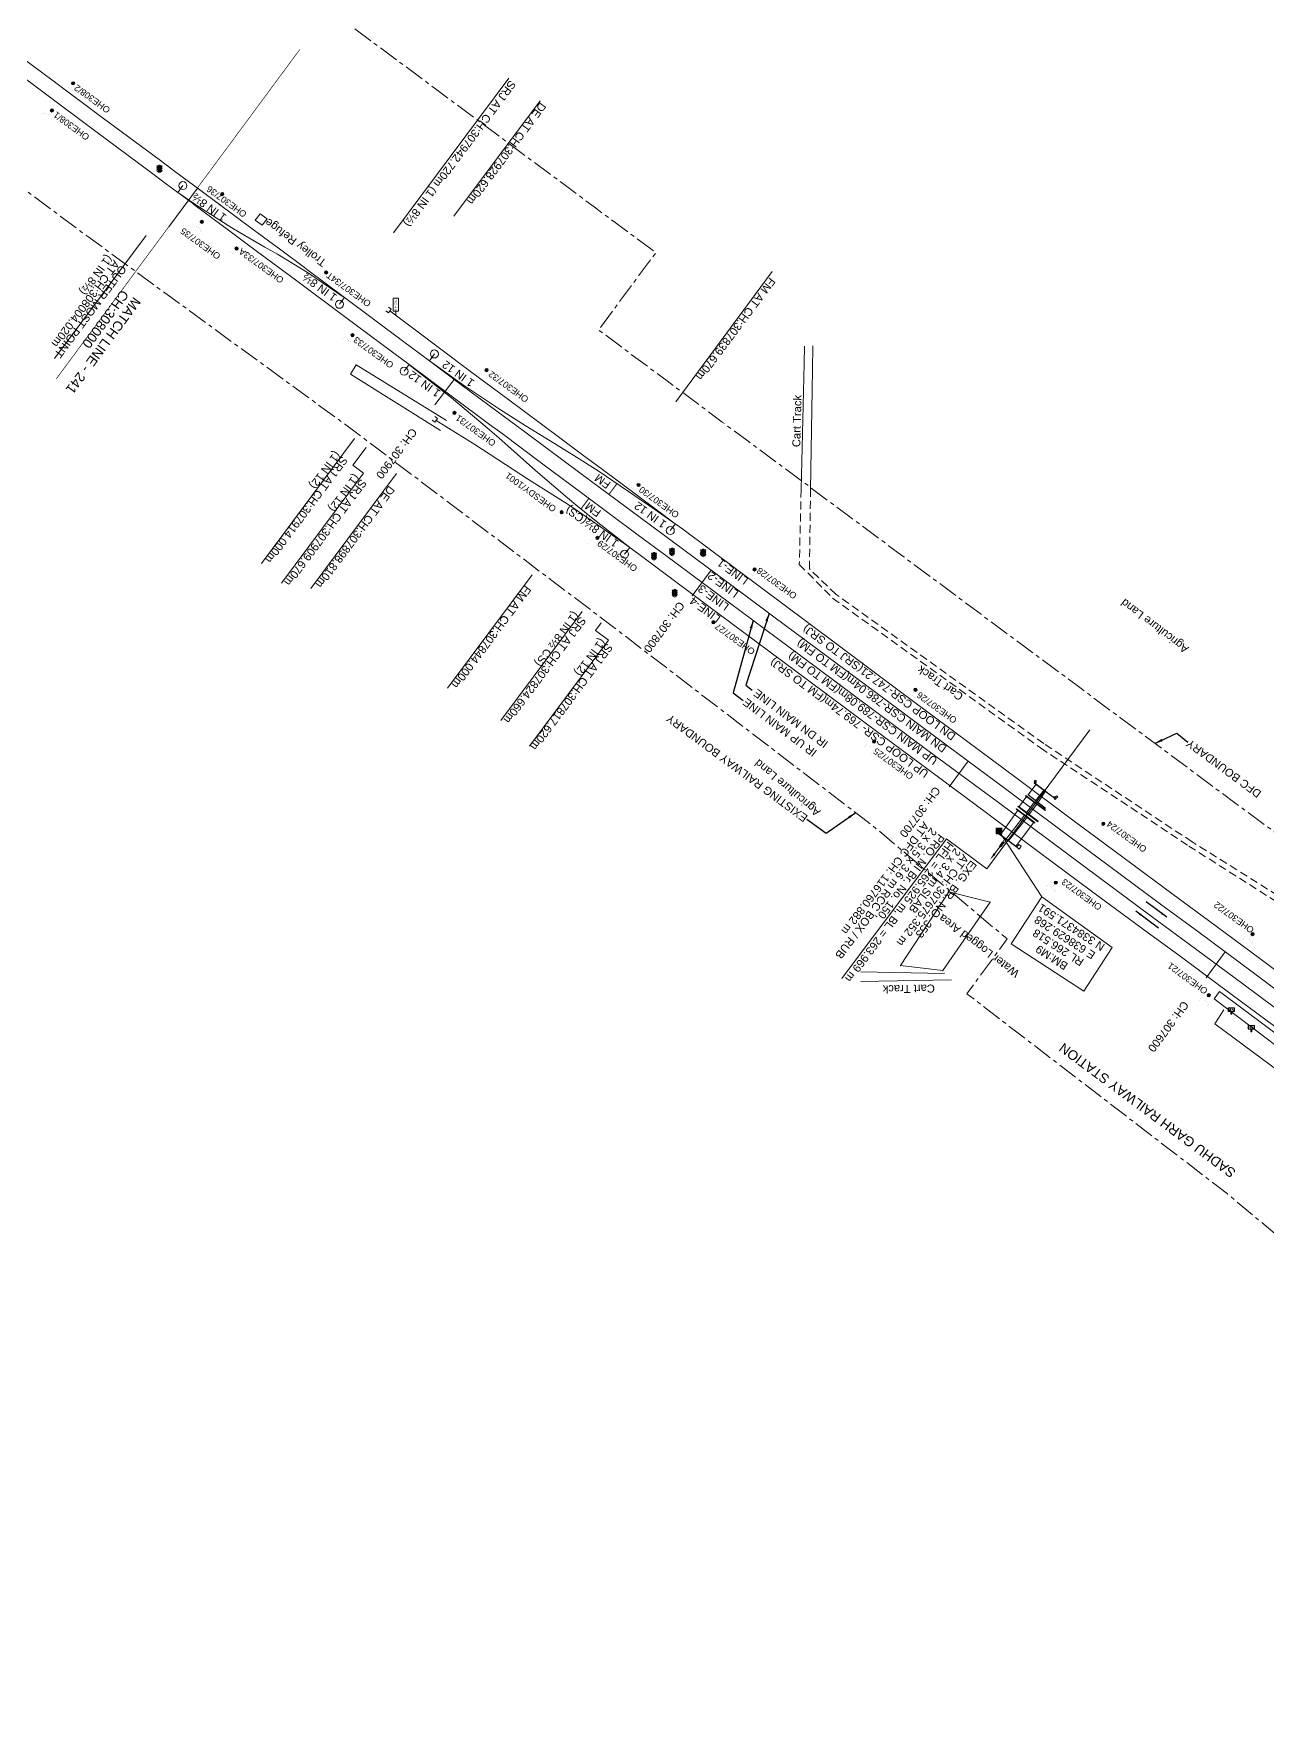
# Model space of a CAD drawing. Header units: metres. Extents: x 628572 to 650094, y 3375792 to 3391117.
# Drawn here: x 638328 to 638713, y 3384091 to 3384621 of the extents above; entities that cross this region are included whole.
import ezdxf
from ezdxf.enums import TextEntityAlignment as Align

# ---------------------------------------------------------------- set-up
doc = ezdxf.new("R2010")
doc.units = ezdxf.units.M
doc.header["$MEASUREMENT"] = 0
for name, pattern in [('CENTER', [2, 1.25, -0.25, 0.25, -0.25]), ('DASHED', [0.75, 0.5, -0.25]), ('PHANTOM2', [1.25, 0.625, -0.125, 0.125, -0.125, 0.125, -0.125])]:
    doc.linetypes.add(name, pattern=pattern)
for name, color, linetype, lineweight in [('Bench_Mark', 7, 'Continuous', 0), ('BRIDGE DETAILS PLAN', 7, 'Continuous', 0), ('Cart Track', 34, 'Continuous', 0), ('CULVERT', 7, 'Continuous', 0), ('DFCC BOUNDARY', 6, 'CENTER', 0), ('Exg track', 7, 'Continuous', 0), ('Existing Chainage', 7, 'Continuous', 0), ('Existing IR Track', 143, 'Continuous', 0), ('Existing Railway Boundary', 7, 'CENTER', 0), ('flow direction', 7, 'Continuous', 0), ('grid', 251, 'Continuous', 0), ('Grill', 251, 'Continuous', 0), ('MATCH LINE', 7, 'Continuous', 0), ('Name Board', 251, 'Continuous', 0), ('OHE MAST', 8, 'Continuous', 0), ('Piers_Abutment', 7, 'Continuous', 0), ('Platform', 251, 'Continuous', 0), ('Retaining Wall', 251, 'Continuous', 0), ('River Text', 5, 'Continuous', 0), ("SADHUGARH STN SRJ's", 251, 'Continuous', 0), ('Side Details', 251, 'Continuous', 0), ('Sign Board', 251, 'Continuous', 0), ('SRJ13A', 8, 'Continuous', 0), ('STOP', 8, 'Continuous', 0), ('Text', 251, 'Continuous', 0), ('TOPOSTYLEREMARK', 251, 'Continuous', 0), ('Trolley Stand', 251, 'Continuous', 0), ('Village Name', 251, 'Continuous', 0), ('Water Logged Area', 5, 'Continuous', 0), ('Wing Wall', 7, 'Continuous', 0)]:
    doc.layers.add(name, color=color, linetype=linetype, lineweight=lineweight)
doc.styles.add('CUT-FILL', font='cut-fill.shx', dxfattribs={"height": 2})
doc.styles.add('NB', font='swissbo.ttf', dxfattribs={"height": 1.5})
doc.styles.get("Standard").update_dxf_attribs({"font": 'arial.ttf'})
doc.styles.add('Style-Arial', font='arial.ttf')
doc.styles.add('Text', font='arial.ttf', dxfattribs={"height": 2})
doc.styles.add('Vill txt', font='arial.ttf', dxfattribs={"height": 3})
doc.dimstyles.new('ISO-25', dxfattribs={"dimtxt": 2.5, "dimasz": 2.5, "dimexe": 1.25, "dimexo": 0.625, "dimtad": 1, "dimtxsty": 'Standard', "dimcen": 2.5, "dimadec": 0, "dimazin": 0, "dimtfac": 1, "dimtmove": 0, "dimatfit": 3, "dimfxl": 1, "dimarcsym": 0})

# ---------------------------------------------------------------- blocks, each defined once
blk = doc.blocks.new('NB')
for p, q in [((-0.98, 0.82), (-0.98, 1.98)), ((-0.98, 1.98), (0.98, 1.98)), ((-0.98, 0.82), (0.98, 0.82)), ((-0.13, 0.82), (-0.13, 0)), ((-0.13, 0), (0.13, 0)), ((0.13, 0.82), (0.13, 0)), ((0.98, 1.98), (0.98, 0.82))]:
    blk.add_line(p, q)
at = {"style": 'NB', "width": 1.025371}
blk.add_text('NB', height=0.988, rotation=180, dxfattribs=at).set_placement((-0.02, 1.38), align=Align.MIDDLE_CENTER)
blk = doc.blocks.new('SIG')
for color, points in [(1, [(-0.22, 0.42, 0.180295), (-0.01, 0.33, -0.00255), (0.01, 0.33, -0.00255), (0.02, 0.33, 0.180295), (0.23, 0.42, -0.002654), (0.25, 0.44, 0.184495), (0.33, 0.65, 1.000001), (-0.32, 0.65, 0.184495), (-0.24, 0.44, -0.002654)]), (2, [(0.23, -0.23, -0.002654), (0.25, -0.21, 0.184495), (0.33, 0.01, 1.000001), (-0.32, 0.01, 0.184495), (-0.24, -0.21, -0.002654), (-0.22, -0.23, 0.180295), (-0.01, -0.32, -0.00255), (0.01, -0.32, -0.00255), (0.02, -0.32, 0.180295)]), (3, [(0.23, -0.88, -0.002654), (0.25, -0.86, 0.184495), (0.33, -0.64, 1.000001), (-0.32, -0.64, 0.184495), (-0.24, -0.86, -0.002654), (-0.22, -0.88, 0.395599)])]:
    blk.add_hatch(color=color).paths.add_polyline_path(points)
for p, q in [((-0.31, 0.98), (-0.32, -0.9)), ((0.33, -0.9), (0.32, 0.98))]:
    blk.add_line(p, q)
at = {"flags": 128}
for points in [[(-0.31, 0.98), (-0.81, 0.98, 0.198758), (-0.42, 0.41, 0.003814), (-0.31, 0.39)], [(-0.31, 0.33), (-0.81, 0.33, 0.198758), (-0.42, -0.23, 0.003727), (-0.32, -0.26)], [(0.32, 0.98), (0.82, 0.98, -0.198758), (0.44, 0.41, -0.003814), (0.32, 0.39)], [(0.32, 0.33), (0.82, 0.33, -0.198758), (0.44, -0.23, -0.003727), (0.33, -0.26)], [(-0.32, -0.32), (-0.81, -0.32, 0.198758), (-0.42, -0.88, 0.003639), (-0.32, -0.9)], [(0.33, -0.32), (0.82, -0.32, -0.198758), (0.44, -0.88, -0.003639), (0.33, -0.9)]]:
    blk.add_lwpolyline(points, format="xyb", dxfattribs=at)
for centre, radius, start, end in [((0.01, 0.91), 0.324, 12.4049, 167.5951), ((0.01, 0.81), 0.357, 27.7578, 152.2422), ((0.01, -0.9), 0.324, 181.4572, 358.5428)]:
    blk.add_arc(centre, radius, start, end)
blk = doc.blocks.new('STOP')
at = {"layer": 'SRJ13A', "flags": 128}
blk.add_lwpolyline([(0.84, 5.38), (-0.84, 5.38), (-0.84, 1.32), (0.84, 1.32), (0.84, 5.38)], close=True, dxfattribs=at)
blk.add_lwpolyline([(0, 1.32), (0, 0)], dxfattribs=at)
at = {"layer": 'SRJ13A', "char_height": 0.739, "attachment_point": 7, "rotation": 180, "line_spacing_factor": 0.6, "style": 'CUT-FILL'}
for s, insert in [('O', (0.3, 4.07)), ('S', (0.3, 2.02)), ('P', (0.3, 5.05)), ('T', (0.3, 3.07))]:
    blk.add_mtext(s, dxfattribs=dict(at, insert=insert))
blk = doc.blocks.new('River A')
at = {"layer": 'River Text'}
for p, q in [((0, 0), (-3.6, 7.5, -1499.5)), ((0.1, 6), (-3.5, 13.6, -1499.5)), ((0.1, 3.3), (-3.5, 10.8, -1499.5)), ((0.2, 9.9), (-3.4, 17.4, -1499.5)), ((0.3, 12.9), (-3.3, 20.5, -1499.5)), ((0.4, 16.4), (-3.2, 24, -1499.5)), ((0.5, 20.3), (-3.1, 27.8, -1499.5)), ((0.5, 22.3), (0, 0)), ((0, 0), (4, 7.4, -1499.5)), ((0.1, 6), (4.1, 13.4, -1499.5)), ((0.1, 3.3), (4.1, 10.7, -1499.5)), ((0.2, 9.9), (4.2, 17.2, -1499.5)), ((0.3, 12.9), (4.3, 20.3, -1499.5)), ((0.4, 16.4), (4.4, 23.8, -1499.5)), ((0.5, 20.3), (4.5, 27.7, -1499.5))]:
    blk.add_line(p, q, dxfattribs=at)
at = {"layer": 'River Text', "flags": 128}
blk.add_lwpolyline([(-0.7, -27.7), (0.5, 22.3)], dxfattribs=at)
at = {"layer": 'River Text', "extrusion": (0, 0, -1)}
blk.add_solid([(-3.5, -27.8), (1.3, -52.7), (4.8, -27.6)], dxfattribs=at)
blk = doc.blocks.new('BM')
blk.add_hatch(color=256).paths.add_polyline_path([(-0.88, -0.88), (-0.88, 0.88), (0.88, 0.88), (0.88, -0.88)])
for p, q in [((0.88, 0.88), (-0.88, 0.88)), ((-0.88, 0.88), (-0.88, -0.88)), ((0.88, -0.88), (0.88, 0.88)), ((-0.88, -0.88), (0.88, -0.88))]:
    blk.add_line(p, q)
blk = doc.blocks.new('OHE MAST')
h = blk.add_hatch(color=256)
edge = h.paths.add_edge_path()
edge.add_arc((0, 0), 0.514, 0, 360)
at = {"const_width": 0.01, "flags": 128}
for points in [[(1.5, 3.5), (1.5, 2), (-1.5, 2), (-1.5, 3.5)], [(0, 2), (0, 0)]]:
    blk.add_lwpolyline(points, dxfattribs=at)
blk.add_circle((0, 0), 0.514)

msp = doc.modelspace()

# ---------------------------------------------------------------- linework, layer by layer
at = {"layer": 'BRIDGE DETAILS PLAN', "flags": 128}
msp.add_lwpolyline([(638580.1669, 3384325.5274), (638612.9024, 3384369.1044), (638625.4614, 3384359.7726), (638657.6222, 3384403.1261)], dxfattribs=at)
at = {"layer": 'Cart Track', "flags": 128}
for points in [[(638568.5823, 3384523.0108), (638568.4501, 3384517.5924)], [(638571.0105, 3384515.6633), (638571.1239, 3384523.0755)], [(638568.4496, 3384517.5735), (638567.4901, 3384478.2548)], [(638570.4374, 3384478.2203), (638571.0104, 3384515.6578)], [(638586.0836, 3384327.5721), (638612.2756, 3384327.0357)], [(638586.0991, 3384324.6127), (638614.4941, 3384325.0556)]]:
    msp.add_lwpolyline(points, dxfattribs=at)
at = {"layer": 'Cart Track', "color": 88, "linetype": 'DASHED', "ltscale": 5}
for points in [[(638567.4901, 3384478.2548), (638566.9191, 3384454.8587), (638577.3276, 3384444.3359), (638642.2774, 3384397.5115), (638688.5458, 3384366.8863), (638734.1774, 3384337.8804), (638760.1681, 3384319.6063)], [(638761.0148, 3384321.1659), (638735.3783, 3384339.52), (638689.567, 3384368.2265), (638643.2486, 3384398.8618), (638578.4132, 3384445.4939), (638570.0579, 3384453.4241), (638570.4374, 3384478.2203)]]:
    msp.add_lwpolyline(points, dxfattribs=at)
at = {"layer": 'CULVERT', "flags": 128}
for points in [[(638637.5971, 3384382.5914), (638637.6554, 3384382.7022), (638643.8036, 3384378.1138), (638643.7452, 3384378.0029), (638637.5971, 3384382.5914)], [(638638.322, 3384383.0115), (638638.2548, 3384382.9327), (638643.7428, 3384378.5899), (638643.8127, 3384378.6719), (638638.322, 3384383.0115)], [(638640.2704, 3384386.5199), (638640.3436, 3384386.6247), (638646.6414, 3384381.8689), (638646.5731, 3384381.7811), (638640.2704, 3384386.5199)], [(638634.6941, 3384378.3536), (638634.7735, 3384378.5263), (638640.4975, 3384374.204), (638640.4181, 3384374.0312), (638634.6941, 3384378.3536)], [(638641.4764, 3384374.6434), (638635.2355, 3384379.349), (638635.1531, 3384379.1943), (638641.394, 3384374.4886), (638641.4764, 3384374.6434)], [(638634.8115, 3384366.5028), (638634.8577, 3384366.6157), (638629.3332, 3384370.7256), (638629.2869, 3384370.6128), (638634.8115, 3384366.5028)]]:
    msp.add_lwpolyline(points, close=True, dxfattribs=at)
at = {"layer": 'DFCC BOUNDARY', "ltscale": 5, "flags": 128}
msp.add_lwpolyline([(638800.4356, 3384308.0183), (638800.0709, 3384308.2903), (638782.9098, 3384321.0311), (638765.4346, 3384334.0645), (638746.7681, 3384347.8893), (638731.6626, 3384359.1392), (638714.8066, 3384371.6463), (638702.9844, 3384380.333), (638686.8607, 3384392.3553), (638671.2432, 3384403.9352), (638654.9377, 3384416.0699), (638633.31, 3384432.0831), (638616.9435, 3384444.2364), (638598.9144, 3384457.6713), (638582.2593, 3384470.0107), (638567.7486, 3384480.8537), (638550.9406, 3384493.3327), (638542.8429, 3384499.3068), (638525.605, 3384512.1591), (638512.7428, 3384521.713), (638504.2228, 3384528.0973), (638522.1163, 3384552.1771), (638518.1846, 3384555.1232), (638514.2321, 3384558.034), (638502.8078, 3384566.537), (638489.0841, 3384576.7696), (638484.2493, 3384580.3202), (638469.0821, 3384591.6224), (638453.673, 3384603.0822), (638442.7887, 3384611.1681), (638436.9671, 3384615.5207), (638433.1239, 3384618.3643), (638422.6768, 3384626.15), (638421.7616, 3384626.841), (638416.9885, 3384630.396), (638413.1012, 3384633.2849), (638408.3574, 3384636.8252), (638390.9872, 3384649.7597), (638375.2051, 3384661.4992), (638359.3145, 3384673.3195), (638342.4009, 3384685.9192), (638325.1097, 3384698.8001), (638312.4131, 3384708.2627), (638299.5727, 3384717.8325), (638283.421, 3384729.8812), (638267.2814, 3384741.9209), (638251.6382, 3384753.5751), (638235.9993, 3384765.2261), (638224.0076, 3384774.1592), (638212.0144, 3384783.0934), (638207.7475, 3384786.2668), (638203.5953, 3384789.3812), (638201.3188, 3384791.0703), (638183.4175, 3384766.9966), (638170.7093, 3384776.4258), (638155.9545, 3384787.3756), (638141.3247, 3384798.3001), (638126.6118, 3384809.2868), (638111.8422, 3384820.247), (638097.0315, 3384831.2376), (638082.1528, 3384842.145), (638067.464, 3384852.9132), (638051.7008, 3384864.6071), (638035.8973, 3384876.3309), (638021.4774, 3384887.0878), (638006.9332, 3384897.9374), (637991.016, 3384909.7218), (637975.1911, 3384921.438), (637959.0599, 3384933.4393), (637942.934, 3384945.4368), (637927.2777, 3384957.0663), (637896.6047, 3384979.8664), (637881.4445, 3384991.1435), (637866.0852, 3385002.5538), (637850.6639, 3385014.01), (637835.2895, 3385025.4333), (637819.8923, 3385036.8737), (637804.6903, 3385048.163), (637789.5352, 3385059.4175), (637773.3954, 3385071.4282), (637757.1659, 3385083.5056), (637741.3046, 3385095.2664), (637725.4311, 3385107.0364), (637708.0351, 3385119.9738), (637693.5501, 3385130.7463), (637676.8901, 3385143.1092), (637663.2517, 3385153.2332), (637647.9996, 3385164.5636), (637617.174, 3385187.4675), (637616.877, 3385187.6879), (637600.9579, 3385199.5024), (637585.8584, 3385210.7298), (637570.6517, 3385222.0369), (637537.9694, 3385246.2774), (637522.2745, 3385257.9344), (637506.6669, 3385269.5267), (637479.5547, 3385289.98), (637466.4628, 3385299.5728), (637446.4408, 3385314.3812), (637438.6568, 3385320.3072), (637421.6722, 3385332.9187), (637405.0042, 3385345.2944), (637391.3085, 3385355.4492), (637377.8187, 3385365.4512), (637362.1473, 3385377.0924), (637346.5681, 3385388.6652), (637330.1083, 3385400.8842), (637313.6382, 3385413.1108), (637298.0148, 3385424.704), (637282.3872, 3385436.3004), (637266.9825, 3385447.7133), (637251.5791, 3385459.1253), (637235.8659, 3385470.8031), (637220.0563, 3385482.5526), (637205.6315, 3385493.266), (637191.1464, 3385504.0243), (637174.5115, 3385516.3649), (637157.9133, 3385528.6782), (637120.7262, 3385556.2716), (637104.0968, 3385568.6199), (637087.4257, 3385580.9991), (637070.6661, 3385593.4508), (637053.8324, 3385605.9673), (637034.2942, 3385620.4796), (637014.7653, 3385634.9851), (636998.1564, 3385647.3079), (636981.6015, 3385659.5906), (636969.1935, 3385668.7954), (636949.2535, 3385683.5931), (636936.4575, 3385693.0907), (636916.0981, 3385708.2022), (636899.9485, 3385720.1875), (636883.8755, 3385732.116), (636866.7664, 3385744.807), (636849.7275, 3385757.446), (636833.4569, 3385769.5225), (636817.1829, 3385781.6015), (636801.7437, 3385793.0709), (636786.3029, 3385804.5415), (636767.6725, 3385818.3509), (636749.0781, 3385832.1337), (636730.7948, 3385845.6945), (636712.5357, 3385859.2373), (636690.971, 3385875.2246), (636669.5582, 3385891.0993), (636647.3051, 3385907.5924), (636636.2611, 3385915.7926), (636652.5971, 3385937.795)], dxfattribs=at)
at = {"layer": 'Exg track', "const_width": 0.3, "flags": 128}
for points in [[(638509.9606, 3384480.0623), (638507.4667, 3384476.715)], [(638501.2002, 3384475.4713), (638498.7244, 3384472.1484)]]:
    msp.add_lwpolyline(points, dxfattribs=at)
at = {"layer": 'Existing Chainage', "color": 7, "linetype": 'Continuous', "lineweight": 13, "flags": 128}
for points in [[(638370.0346, 3384560.3062), (638378.9156, 3384572.3945)], [(638453.0811, 3384504.6437), (638459.094, 3384512.6341)], [(638533.4346, 3384445.0168), (638539.3991, 3384453.0433)], [(638613.6716, 3384385.333), (638619.6354, 3384393.36)], [(638694.0118, 3384325.7598), (638699.9612, 3384333.7974)]]:
    msp.add_lwpolyline(points, dxfattribs=at)
at = {"layer": 'Existing IR Track', "flags": 128}
for points in [[(638723.35, 3384316.3861), (638708.3865, 3384327.5611), (638691.6452, 3384339.9529), (638679.7287, 3384348.6881), (638663.4483, 3384360.8351), (638647.7667, 3384372.4436), (638631.6923, 3384384.402), (638609.9982, 3384400.5202), (638593.6206, 3384412.7173), (638575.5083, 3384426.1582), (638558.9357, 3384438.4482), (638544.2094, 3384449.4688), (638527.6696, 3384461.7594), (638502.02, 3384480.7471), (638489.0341, 3384490.4196), (638480.3901, 3384496.8223), (638472.8437, 3384502.4357), (638461.5771, 3384510.7654), (638451.3719, 3384518.4451), (638443.021, 3384524.6179), (638424.838, 3384538.1874), (638413.4014, 3384546.7453), (638412.3313, 3384547.5276), (638404.9481, 3384553.0799), (638401.083, 3384555.8973), (638395.6595, 3384559.9314), (638380.1215, 3384571.5086), (638371.7734, 3384577.6418), (638366.9578, 3384581.2557), (638349.6296, 3384594.1572), (638333.8354, 3384605.8881), (638318.1185, 3384617.5616)], [(638720.5338, 3384312.5656), (638705.4126, 3384323.8272), (638688.6705, 3384336.2498), (638676.8068, 3384344.967), (638660.6068, 3384357.0462), (638645.0053, 3384368.6142), (638628.712, 3384380.7398), (638607.103, 3384396.7392), (638590.6822, 3384408.9328), (638572.6723, 3384422.3534), (638555.9937, 3384434.7102), (638541.4652, 3384445.5664), (638524.7653, 3384457.9653), (638516.6318, 3384463.9657), (638499.3365, 3384476.8609), (638486.4319, 3384486.4463), (638474.0563, 3384495.7197), (638470.2001, 3384498.5595), (638458.6248, 3384507.1749), (638445.0662, 3384517.2844), (638440.2398, 3384520.8288), (638424.8655, 3384532.2853), (638409.5127, 3384543.7032), (638398.5683, 3384551.8337), (638392.804, 3384556.1435), (638389.0068, 3384558.953), (638378.2724, 3384566.9528), (638377.3659, 3384567.6373), (638372.8173, 3384571.0251), (638368.9015, 3384573.9352), (638364.1297, 3384577.4964), (638346.7911, 3384590.4073), (638331.0393, 3384602.1243), (638315.1484, 3384613.9448)]]:
    msp.add_lwpolyline(points, dxfattribs=at)
at = {"layer": 'Existing IR Track'}
for points in [[(638372.775, 3384571.0335), (638378.4116, 3384567.0976), (638389.6744, 3384559.9559), (638393.7343, 3384557.5613), (638400.0244, 3384553.9377), (638403.9197, 3384551.6948), (638413.3143, 3384546.0563), (638424.8044, 3384538.2171)], [(638437.7522, 3384534.0625), (638438.588, 3384533.4396), (638439.4538, 3384534.6011), (638438.6112, 3384535.2292)], [(638439.0209, 3384534.0203), (638446.1113, 3384528.7273), (638464.2572, 3384515.1071), (638475.7598, 3384506.5207), (638491.701, 3384494.6628), (638499.2345, 3384489.1011), (638505.064, 3384484.7588), (638522.2006, 3384471.9889), (638528.1448, 3384467.5376)], [(638454.799, 3384496.6962), (638426.7549, 3384514.2266), (638428.535, 3384517.2195), (638456.6854, 3384499.8378)], [(638717.8159, 3384308.7087), (638702.242, 3384320.3199), (638685.8603, 3384332.441), (638674.0248, 3384341.1101), (638657.7859, 3384353.1481), (638642.3984, 3384364.5265), (638625.7586, 3384376.9477), (638604.3379, 3384392.8871), (638587.9392, 3384405.0657), (638569.8893, 3384418.4913), (638553.2649, 3384430.8261), (638538.6165, 3384441.7332), (638522.08, 3384454.1292), (638513.9607, 3384460.0968), (638502.5128, 3384469.0455), (638497.091, 3384473.4861), (638494.5284, 3384475.6694), (638484.5483, 3384484.1189), (638473.051, 3384494.3452), (638469.4715, 3384497.4917), (638458.3031, 3384506.8705), (638445.008, 3384517.3137)], [(638451.3631, 3384518.447), (638461.6891, 3384511.0136), (638473.3207, 3384503.3022), (638481.3242, 3384498.268), (638490.4662, 3384492.5763), (638498.1575, 3384487.7911), (638504.3839, 3384483.8372), (638522.1429, 3384471.8162), (638528.1453, 3384467.54), (638530.5597, 3384465.8204), (638547.3932, 3384453.2863), (638562.1788, 3384442.265), (638578.5948, 3384429.9683), (638591.4951, 3384420.2802), (638603.4399, 3384411.3894), (638619.1198, 3384399.7266), (638634.9139, 3384387.9875), (638652.3445, 3384374.9934), (638667.9749, 3384363.388), (638683.6936, 3384351.7552), (638694.7099, 3384343.6196), (638711.136, 3384331.4027), (638726.1682, 3384320.1586)], [(638452.2392, 3384499.8423), (638453.0749, 3384499.2193), (638453.9407, 3384500.3808), (638453.0982, 3384501.0089)], [(638453.5078, 3384499.8001), (638465.5991, 3384492.2712), (638482.3672, 3384481.3871), (638493.5504, 3384474.2748), (638496.2619, 3384472.4655), (638502.0041, 3384468.5925), (638513.9682, 3384460.0909)]]:
    msp.add_lwpolyline(points, dxfattribs=at)
at = {"layer": 'Existing Railway Boundary', "ltscale": 5, "flags": 128}
msp.add_lwpolyline([(631983.38, 3389039.032), (631997.7807, 3389029.4226), (631998.0481, 3389028.4172), (632017.689, 3389013.381), (632054.7643, 3388986.9088), (632106.6339, 3388955.856), (632154.9467, 3388925.0992), (632230.8669, 3388875.9972), (632261.2753, 3388857.0709), (632290.5359, 3388840.2738), (632385.6616, 3388776.6365), (632400.5735, 3388766.5357), (632397.5375, 3388762.1235), (632395.5364, 3388759.1088), (632389.2973, 3388750.367), (632386.7075, 3388746.9674), (632380.0799, 3388739.4039), (632361.8258, 3388715.063), (632365.1364, 3388712.5802), (632373.8273, 3388706.8724), (632388.4278, 3388697.2834), (632403.5607, 3388687.3436), (632418.7904, 3388677.3402), (632434.5002, 3388667.0345), (632450.2517, 3388656.7014), (632466.7864, 3388645.8571), (632483.3195, 3388635.0137), (632501.7611, 3388622.9148), (632520.2525, 3388610.7831), (632536.8197, 3388599.9238), (632553.3588, 3388589.0829), (632565.8495, 3388580.885), (632578.4671, 3388572.604), (632596.9196, 3388560.5289), (632615.4939, 3388548.3741), (632635.6038, 3388535.295), (632652.8405, 3388523.9973), (632669.9946, 3388512.743), (632686.4084, 3388501.9869), (632696.8068, 3388495.1588), (632732.8678, 3388550.0585), (632815.552, 3388494.313), (632865.8266, 3388462.6693), (632954.7858, 3388408.1832), (633025.1519, 3388369.9037), (633056.7277, 3388353.8904), (633065.1399, 3388349.0145), (633088.5914, 3388328.9973), (633152.5885, 3388273.22), (633202.5468, 3388242.3953), (633264.4413, 3388204.6969), (633318.529, 3388171.7998), (633353.1394, 3388148.7029), (633406.9301, 3388112.3266), (633420.502, 3388103.4378), (633436.8123, 3388092.7008), (633466.2362, 3388073.356), (633479.8402, 3388064.4269), (633497.3225, 3388052.9837), (633514.7073, 3388041.6043), (633531.7969, 3388030.3277), (633546.129, 3388020.9518), (633562.4852, 3388010.2117), (633576.5949, 3388000.9466), (633594.4174, 3387989.2137), (633606.8568, 3387981.0241), (633607.7091, 3387982.3188), (633610.8424, 3387980.256), (633626.8506, 3387969.7582), (633642.9494, 3387959.201), (633660.1619, 3387947.8844), (633677.4438, 3387936.5221), (633693.0899, 3387926.2037), (633708.7685, 3387915.8637), (633726.0343, 3387904.4973), (633743.3468, 3387893.1002), (633758.2779, 3387883.3197), (633773.1647, 3387873.5681), (633789.2894, 3387862.9617), (633805.4356, 3387852.3412), (633820.4764, 3387842.4668), (633835.4704, 3387832.6232), (633852.0416, 3387821.7432), (633886.4734, 3387799.1411), (633904.4207, 3387787.3621), (633919.3393, 3387777.5707), (633934.3023, 3387767.7502), (633949.6629, 3387757.6969), (633964.9235, 3387747.7091), (633980.0551, 3387737.7098), (633995.2041, 3387727.6988), (634012.3387, 3387716.4289), (634029.3333, 3387705.2512), (634045.5362, 3387694.5849), (634061.6293, 3387683.9862), (634078.9907, 3387672.5929), (634096.3149, 3387661.224), (634113.1506, 3387650.1721), (634130.0059, 3387639.1072), (634145.8823, 3387628.6414), (634161.8963, 3387618.085), (634177.8703, 3387607.6107), (634193.7633, 3387597.1895), (634209.9993, 3387586.506), (634226.097, 3387575.9134), (634243.1652, 3387564.6955), (634260.1615, 3387553.5249), (634275.6177, 3387543.3646), (634291.1318, 3387533.1662), (634296.8083, 3387529.4449), (634291.9143, 3387522.0113), (634301.9583, 3387515.4268), (634317.7028, 3387505.1053), (634344.1271, 3387487.7818), (634370.6963, 3387470.3636), (634386.1901, 3387460.3813), (634401.9429, 3387450.229), (634426.4972, 3387434.0857), (634451.3792, 3387417.727), (634475.9114, 3387401.5928), (634500.3759, 3387385.5031), (634523.6732, 3387370.1555), (634547.0997, 3387354.7227), (634564.8006, 3387343.068), (634582.571, 3387331.3674), (634601.3879, 3387318.9723), (634620.2858, 3387306.5238), (634639.3106, 3387294.0156), (634658.1243, 3387281.6461), (634679.4814, 3387267.2836), (634702.026, 3387254.0413), (634712.9167, 3387246.4104), (634726.0042, 3387238.4627), (634737.8854, 3387230.0656), (634750.9438, 3387221.7267), (634764.9008, 3387212.4131), (634775.612, 3387204.6159), (634789.3703, 3387195.959), (634801.4607, 3387188.869), (634814.7172, 3387180.8194), (634815.4987, 3387180.2694), (634827.9598, 3387171.3498), (634840.5994, 3387164.128), (634854.2176, 3387155.5292), (634871.8787, 3387143.9515), (634877.6173, 3387139.7695), (634887.5373, 3387132.4757), (634902.4262, 3387121.5277), (634921.3448, 3387107.4791), (634940.6674, 3387093.1306), (634962.2421, 3387077.0753), (634984.1126, 3387060.8), (635000.5185, 3387048.6195), (635017.0238, 3387036.3652), (635035.7455, 3387022.426), (635054.4369, 3387008.5092), (635082.1937, 3386987.9155), (635109.8573, 3386967.3911), (635134.2436, 3386949.2611), (635158.5309, 3386931.2047), (635180.7563, 3386914.7058), (635202.7867, 3386898.3516), (635206.1213, 3386895.8016), (635211.1242, 3386892.0437), (635230.1367, 3386877.9281), (635249.207, 3386863.7701), (635270.9723, 3386847.61), (635292.819, 3386831.3895), (635313.1117, 3386816.3456), (635333.3618, 3386801.3334), (635352.372, 3386787.2182), (635371.5331, 3386772.9909), (635390.4616, 3386758.9197), (635409.8226, 3386744.527), (635427.2062, 3386731.6093), (635445.0434, 3386718.3546), (635461.6171, 3386706.0794), (635478.4695, 3386693.5976), (635493.4196, 3386682.4884), (635508.6023, 3386671.2062), (635518.0063, 3386664.2196), (635527.5618, 3386657.1206), (635543.461, 3386645.2907), (635559.7145, 3386633.1978), (635591.676, 3386610.2688), (635606.0755, 3386599.5015), (635620.6466, 3386588.6057), (635636.5434, 3386576.7606), (635652.3995, 3386564.9458), (635668.2493, 3386553.1365), (635683.9787, 3386541.4169), (635700.2614, 3386528.9886), (635716.7419, 3386516.4094), (635732.9183, 3386504.3569), (635749.0007, 3386492.3748), (635764.9276, 3386480.5277), (635780.91, 3386468.6394), (635796.8963, 3386456.7694), (635812.8908, 3386444.8934), (635829.3631, 3386432.6938), (635845.7912, 3386420.527), (635861.6814, 3386408.7334), (635877.6317, 3386396.8953), (635893.2055, 3386385.3425), (635908.8769, 3386373.7174), (635925.058, 3386361.6972), (635941.2668, 3386349.6564), (635956.6865, 3386338.1889), (635972.0823, 3386326.7391), (635987.7899, 3386315.0493), (636003.5308, 3386303.3347), (636019.0977, 3386291.765), (636034.6476, 3386280.2079), (636050.7681, 3386268.2256), (636066.8961, 3386256.2378), (636083.1084, 3386244.1987), (636099.3561, 3386232.1333), (636114.134, 3386221.1471), (636147.8198, 3386196.1265), (636166.7058, 3386182.1085), (636182.4635, 3386170.4111), (636198.2037, 3386158.7268), (636214.3364, 3386146.7471), (636230.3919, 3386134.8247), (636230.9614, 3386134.4025), (636228.154, 3386130.995), (636300.9317, 3386076.4069), (636382.1931, 3386014.4435), (636463.0816, 3385952.0584), (636544.2755, 3385889.3268), (636568.8921, 3385871.1182), (636613.4471, 3385839.7025), (636628.0709, 3385853.6506), (636650.5128, 3385835.4717), (636693.9069, 3385800.1065), (636686.7095, 3385790.4003), (636696.0629, 3385782.3378), (636710.473, 3385769.9165), (636766.0138, 3385726.4206), (636849.4668, 3385668.9836), (636931.64, 3385608.8479), (637013.8419, 3385548.1951), (637096.6082, 3385488.6336), (637121.9489, 3385470.2058), (637176.9181, 3385426.1737), (637258.1753, 3385363.4078), (637340.1494, 3385301.7514), (637422.2947, 3385241.0852), (637447.0788, 3385223.2045), (637528.2227, 3385160.8768), (637610.9552, 3385100.7612), (637694.8717, 3385041.953), (637753.3499, 3385002.2846), (637771.5944, 3384989.982), (637771.5944, 3384979.4924), (637852.0915, 3384922.0343), (637935.0162, 3384862.0714), (637993.4351, 3384821.4573), (638019.0158, 3384803.2052), (638102.4107, 3384745.0584), (638178.9785, 3384688.3398), (638237.6603, 3384636.8079), (638344.701, 3384557.2221), (638427.4112, 3384496.8586), (638508.4228, 3384435.5926), (638565.3238, 3384391.9743), (638589.782, 3384373.2765), (638631.8324, 3384337.8543), (638619.2503, 3384320.7689), (638700.6253, 3384258.2275), (638758.2306, 3384210.1286), (638748.4263, 3384194.4881), (638832.9819, 3384135.241), (638898.2751, 3384089.8354), (638910.685, 3384104.7359), (638994.0238, 3384045.8483), (639077.2216, 3383986.384), (639102.1383, 3383968.0886), (639159.8745, 3383926.5901), (639184.8741, 3383908.5552), (639242.6613, 3383867.4991), (639268.1519, 3383849.1332), (639327.9549, 3383811.5106), (639354.2186, 3383795.0507), (639414.5653, 3383756.9689), (639440.0428, 3383739.3736), (639498.3493, 3383699.1058), (639523.8465, 3383681.6785), (639574.9736, 3383646.7331), (639583.1624, 3383652.0276), (639689.1575, 3383571.5368), (639770.3529, 3383510.1038), (639826.8338, 3383467.0843), (639851.6063, 3383448.3401), (639907.8381, 3383405.1303), (639928.7552, 3383389.2727), (639932.4136, 3383385.8226), (639987.4639, 3383341.8457), (640012.7135, 3383323.0928), (640093.1273, 3383262.0565), (640171.8725, 3383196.1592), (640228.3322, 3383153.381), (640311.5957, 3383095.2106), (640394.8641, 3383036.2274), (640477.4145, 3382977.0386), (640559.1827, 3382915.4685), (640665.4567, 3382835.3045), (640720.6935, 3382789.5682), (640744.1896, 3382769.9043), (640801.5333, 3382727.7921), (640884.497, 3382668.355), (640967.4181, 3382609.4811), (641049.3321, 3382547.9775), (641130.842, 3382487.0083), (641212.6929, 3382426.3203), (641295.2397, 3382366.2732), (641377.1032, 3382305.6407), (641458.6913, 3382244.4694), (641539.788, 3382182.3426), (641622.1383, 3382122.0097), (641702.364, 3382062.6427), (641784.5528, 3382001.6936), (641867.0132, 3381941.5198), (641973.939, 3381862.1361), (642047.1447, 3381806.5386), (642111.3474, 3381756.247), (642135.5451, 3381737.1522), (642191.6481, 3381692.8805), (642216.3665, 3381674.0919), (642297.8377, 3381612.4104), (642380.4062, 3381552.4772), (642463.3246, 3381492.4122), (642545.7114, 3381431.7783), (642627.5896, 3381371.9523), (642710.042, 3381311.7191), (642794.2249, 3381254.3826), (642875.8129, 3381193.2771), (642956.3456, 3381130.3141), (643036.4583, 3381067.3443), (643117.185, 3381004.8095), (643172.4593, 3380960.8682), (643197.158, 3380942.1115), (643255.3116, 3380901.5691), (643282.0179, 3380885.9855), (643340.0019, 3380844.3971), (643414.9945, 3380785.1482), (643451.8986, 3380756.7808), (643532.8037, 3380694.4612), (643535.2972, 3380692.6635), (643551.2784, 3380680.8194), (643567.3357, 3380668.919), (643583.0638, 3380657.2952), (643598.7082, 3380645.7333), (643614.3081, 3380634.1892), (643630.1523, 3380622.4653), (643650.0814, 3380608.0318), (643669.585, 3380593.9065), (643682.7179, 3380584.1884), (643695.5222, 3380574.7117), (643709.3225, 3380564.4893), (643722.9637, 3380554.3847), (643737.887, 3380543.3483), (643752.8235, 3380532.3022), (643768.2592, 3380520.8389), (643783.7331, 3380509.3472), (643799.7855, 3380497.4973), (643815.9413, 3380485.5714), (643832.7782, 3380473.1288), (643849.7289, 3380460.6021), (643866.059, 3380448.5159), (643882.3496, 3380436.4589), (643898.3816, 3380424.7148), (643914.2305, 3380413.1048), (643929.3278, 3380401.9147), (643944.4267, 3380390.7231), (643959.7518, 3380379.1349), (643975.3902, 3380367.3097), (643987.907, 3380358.1055), (644000.1603, 3380349.0958), (644017.4569, 3380336.3184), (644034.4669, 3380323.7528), (644046.4455, 3380314.9727), (644249.4258, 3380165.3983), (644621.007, 3379887.6965), (644676.9944, 3379845.4482), (644702.8645, 3379825.9912), (644738.6024, 3379799.4801), (644742.2817, 3379796.7418), (644771.2557, 3379773.8192), (644804.6479, 3379750.2058), (644834.554, 3379728.6172), (644848.5372, 3379718.5093), (644863.2911, 3379707.9396), (644878.1999, 3379697.2589), (644893.8111, 3379686.127), (644909.381, 3379675.0245), (644918.4816, 3379668.5863), (644935.1691, 3379656.7791), (644907.7997, 3379620.3367), (644936.8456, 3379598.666), (644961.4527, 3379618.4234), (645145.9779, 3379481.4776), (645154.4712, 3379493.1591), (645276.7247, 3379402.534), (645270.2115, 3379393.7381), (645468.3754, 3379252.8811), (645478.6859, 3379267.1096), (645498.5589, 3379252.3702), (645510.5872, 3379243.9988), (645510.5872, 3379243.9988), (645531.3517, 3379228.922), (645544.8911, 3379218.91), (645549.0311, 3379215.8257)], dxfattribs=at)
at = {"layer": 'grid', "linetype": 'Continuous', "flags": 128}
for points in [[(638521.0382, 3384457.3089), (638521.3964, 3384457.8339), (638522.0303, 3384457.4464), (638521.6716, 3384456.9208), (638521.0382, 3384457.3089)], [(638535.9351, 3384458.1545), (638536.2484, 3384458.7046), (638536.9025, 3384458.407), (638536.5892, 3384457.8569), (638535.9351, 3384458.1545)], [(638527.5277, 3384445.7092), (638527.8842, 3384446.3132), (638528.4272, 3384445.9559), (638528.0706, 3384445.3517), (638527.5277, 3384445.7092)]]:
    msp.add_lwpolyline(points, close=True, dxfattribs=at)
for points in [[(638521.0382, 3384457.3089), (638522.0303, 3384457.4464)], [(638535.9351, 3384458.1545), (638536.9025, 3384458.407)], [(638527.5277, 3384445.7092), (638528.4272, 3384445.9559)]]:
    msp.add_lwpolyline(points, dxfattribs=at)
at = {"layer": 'Grill', "flags": 128}
msp.add_lwpolyline([(638699.5335, 3384315.7269), (638696.743, 3384311.3138), (638767.0305, 3384259.2052), (638769.2196, 3384257.4321), (638830.0583, 3384211.7857), (638848.4009, 3384200.4042)], dxfattribs=at)
at = {"layer": 'MATCH LINE', "linetype": 'PHANTOM2', "ltscale": 15, "const_width": 0.2}
msp.add_lwpolyline([(638410.8693, 3384615.6149), (638334.8606, 3384512.8057)], dxfattribs=at)
at = {"layer": 'Piers_Abutment', "flags": 128}
for points in [[(638635.4085, 3384378.9427), (638638.0228, 3384382.5034)], [(638638.2855, 3384382.8006), (638640.9305, 3384386.2253)], [(638629.6389, 3384370.242), (638635.3056, 3384378.1741)], [(638640.2781, 3384374.4415), (638634.4748, 3384366.6217)]]:
    msp.add_lwpolyline(points, dxfattribs=at)
for points in [[(638641.4378, 3384380.4173), (638640.6305, 3384381.0022), (638643.3454, 3384384.3846), (638643.7164, 3384384.4397), (638643.8504, 3384384.0514), (638641.4378, 3384380.4173)], [(638637.7594, 3384377.1252), (638640.4018, 3384380.7268), (638641.1651, 3384380.112), (638638.5227, 3384376.5104), (638637.7594, 3384377.1252)], [(638631.3993, 3384368.9259), (638637.3841, 3384376.5872), (638638.1326, 3384376.0295), (638632.1342, 3384368.3509), (638631.3993, 3384368.9259)]]:
    msp.add_lwpolyline(points, close=True, dxfattribs=at)
at = {"layer": 'Platform', "flags": 128}
msp.add_lwpolyline([(638696.5197, 3384319.1507), (638698.1041, 3384321.4532), (638733.8588, 3384294.8305), (638764.0028, 3384272.2329), (638802.1006, 3384243.8777), (638865.6875, 3384196.5588), (638870.5266, 3384193.0125), (638890.1567, 3384178.3685), (638922.4347, 3384154.3309), (638944.1797, 3384138.246), (638980.2191, 3384111.5166), (638977.7303, 3384108.6094), (638941.9505, 3384135.1462), (638920.0951, 3384151.5054), (638887.781, 3384175.4681), (638868.6246, 3384190.0629), (638863.6338, 3384194.0735), (638799.9749, 3384240.9947), (638761.9655, 3384269.5656), (638732.0028, 3384292.2627), (638696.5197, 3384319.1507)], close=True, dxfattribs=at)
at = {"layer": 'Retaining Wall', "flags": 128}
for points in [[(638640.5458, 3384387.502), (638640.9491, 3384387.281), (638640.7801, 3384386.8555), (638640.3783, 3384387.1816), (638640.5458, 3384387.502)], [(638646.735, 3384382.1556), (638647.151, 3384381.7837), (638647.635, 3384382.2094), (638647.2969, 3384382.5352), (638646.735, 3384382.1556)]]:
    msp.add_lwpolyline(points, close=True, dxfattribs=at)
at = {"layer": "SADHUGARH STN SRJ's", "color": 7}
for p, q in [((638372.8269, 3384571.0243), (638374.404, 3384573.1399)), ((638424.8617, 3384538.1866), (638423.2847, 3384536.071)), ((638451.3727, 3384518.4462), (638452.9498, 3384520.5618)), ((638445.0653, 3384517.2832), (638443.4883, 3384515.1676)), ((638528.2026, 3384467.5096), (638526.6256, 3384465.394)), ((638513.9348, 3384460.1152), (638512.3578, 3384457.9996))]:
    msp.add_line(p, q, dxfattribs=at)
at = {"layer": "SADHUGARH STN SRJ's", "lineweight": 13, "flags": 128}
for points in [[(638440.1645, 3384558.3634), (638476.2207, 3384606.7395)], [(638459.0591, 3384563.5593), (638485.9401, 3384599.6252)], [(638334.2776, 3384519.1424), (638362.8857, 3384557.5258)], [(638528.3308, 3384505.5969), (638558.4869, 3384546.2973)], [(638398.9215, 3384455.1328), (638427.985, 3384494.1272)], [(638405.2033, 3384448.9313), (638430.8267, 3384483.3102), (638427.4979, 3384485.7912), (638431.6452, 3384491.3556)], [(638414.3931, 3384447.3226), (638441.125, 3384483.1887)], [(638457.0073, 3384416.1396), (638483.4596, 3384451.6307)], [(638473.682, 3384406.1112), (638499.0775, 3384440.1844)], [(638482.6345, 3384398.0401), (638507.3554, 3384431.2081), (638503.2774, 3384434.2476), (638504.9948, 3384436.5518)]]:
    msp.add_lwpolyline(points, dxfattribs=at)
at = {"layer": "SADHUGARH STN SRJ's", "color": 7}
for centre in [(638374.404, 3384573.1399), (638423.2847, 3384536.071), (638452.9498, 3384520.5618), (638443.4883, 3384515.1676), (638526.6256, 3384465.394), (638512.3578, 3384457.9996)]:
    msp.add_circle(centre, 1.2487, dxfattribs=at)
at = {"layer": 'TOPOSTYLEREMARK'}
msp.add_line((638629.268, 3384371.591), (638642.6234, 3384350.9706), dxfattribs=at)
at = {"layer": 'TOPOSTYLEREMARK', "linetype": 'Continuous', "flags": 128}
msp.add_lwpolyline([(638664.6673, 3384335.1922), (638655.8201, 3384321.5522), (638633.1004, 3384336.2886), (638642.6234, 3384350.9706), (638664.6673, 3384335.1922)], close=True, dxfattribs=at)
at = {"layer": 'Trolley Stand', "flags": 128}
msp.add_lwpolyline([(638399.1503, 3384560.7876), (638400.6911, 3384562.8203), (638398.5254, 3384564.3574), (638396.9846, 3384562.3247), (638399.1503, 3384560.7876)], close=True, dxfattribs=at)
at = {"layer": 'Water Logged Area', "flags": 128}
msp.add_lwpolyline([(638598.5498, 3384329.5565), (638613.6421, 3384352.5568), (638626.5114, 3384349.3783), (638611.748, 3384327.9638), (638598.5498, 3384329.5565)], close=True, dxfattribs=at)
at = {"layer": 'Water Logged Area'}
for p in [(638613.6421, 3384352.5568), (638626.5114, 3384349.3783), (638598.5498, 3384329.5565), (638611.748, 3384327.9638)]:
    msp.add_point(p, dxfattribs=at)
at = {"layer": 'Wing Wall', "flags": 128}
for points in [[(638640.8918, 3384386.7653), (638640.6391, 3384386.44), (638640.227, 3384386.7849), (638640.48, 3384387.1104), (638640.8918, 3384386.7653)], [(638646.8293, 3384381.4516), (638646.53, 3384381.7002), (638646.6414, 3384381.8689), (638646.2722, 3384382.1768), (638646.4296, 3384382.3424), (638647.099, 3384381.7688), (638646.8293, 3384381.4516)], [(638628.5536, 3384371.2085), (638629.1606, 3384372.0718), (638629.8911, 3384371.5361), (638629.2841, 3384370.6728), (638628.5536, 3384371.2085)], [(638635.4795, 3384367.358), (638636.2279, 3384366.8112), (638635.6229, 3384365.9509), (638634.8744, 3384366.4977), (638635.4795, 3384367.358)]]:
    msp.add_lwpolyline(points, close=True, dxfattribs=at)

# ---------------------------------------------------------------- block references
at = {"layer": 'Bench_Mark'}
msp.add_blockref('BM', (638629.268, 3384371.591), dxfattribs=at)
at = {"layer": 'Name Board', "linetype": 'Continuous', "xscale": 0.9997814889991182, "yscale": 0.9997814889991182, "zscale": 0.9997814889991182, "rotation": 359.8566811297493}
for p in [(638701.8646, 3384314.3943), (638708.0953, 3384308.8179)]:
    msp.add_blockref('NB', p, dxfattribs=at)
at = {"layer": 'OHE MAST', "color": 2, "rotation": 143.3908318566117}
for p in [(638340.1119, 3384605.0978), (638333.4682, 3384596.6362), (638386.6623, 3384570.4828), (638380.269, 3384561.8366), (638391.1508, 3384553.5002), (638419.1021, 3384546.0469), (638427.3632, 3384526.4154), (638469.2189, 3384515.513), (638459.1977, 3384502.154), (638516.69, 3384479.6473), (638492.6889, 3384471.1539), (638503.8504, 3384463.1277), (638552.9447, 3384453.2841), (638540.1051, 3384436.7645), (638603.1933, 3384415.6934), (638590.2806, 3384399.5001), (638661.863, 3384373.8446), (638646.9882, 3384355.4448), (638708.4587, 3384339.3734), (638694.8089, 3384320.2737)]:
    msp.add_blockref('OHE MAST', p, dxfattribs=at)
at = {"layer": 'River Text', "xscale": 0.08995404419551516, "yscale": 0.08995404419551516, "zscale": 0.08995404419551516, "rotation": 323.9293026316474}
msp.add_blockref('River A', (638629.4134, 3384366.4157), dxfattribs=at)
at = {"layer": 'Sign Board', "linetype": 'Continuous', "xscale": 0.9997814889991182, "yscale": 0.9997814889991182, "zscale": 0.9997814889991182, "rotation": 359.8566811297493}
for p in [(638367.0522, 3384578.3441), (638521.5342, 3384457.3777), (638527.1565, 3384458.7663), (638536.9025, 3384458.407), (638527.9774, 3384445.8325)]:
    msp.add_blockref('SIG', p, dxfattribs=at)
at = {"layer": 'STOP', "linetype": 'Continuous', "xscale": 0.9997814889991182, "yscale": 0.9997814889991182, "zscale": 0.9997814889991182, "rotation": 359.8566811297493}
msp.add_blockref('STOP', (638440.8648, 3384532.6073), dxfattribs=at)

# ---------------------------------------------------------------- texts
at = {"layer": 'BRIDGE DETAILS PLAN', "color": 10}
for s, p in [('2 x 3.5 x 3.6 m RCC BOX / RUB', (638608.0891, 3384372.8234)), ('AT DFC CH: 116760.882 m', (638605.6616, 3384374.7333)), ('PRO. MI Br. No. 150, ', (638610.5166, 3384370.9134))]:
    msp.add_text(s, height=2.5, rotation=233, dxfattribs=at).set_placement(p)
at = {"layer": 'BRIDGE DETAILS PLAN'}
for s, p in [('HFL = 265.925 m, BL = 263.969 m', (638613.3517, 3384368.5181)), ('2 x 3.4 m SLAB ', (638615.564, 3384366.4655)), ('AT CH: 307675.352 m', (638618.0596, 3384364.5513)), ('EXG. BR. NO. 353 ', (638620.5551, 3384362.6371))]:
    msp.add_text(s, height=2.5, rotation=233, dxfattribs=at).set_placement(p)
at = {"layer": 'Cart Track', "style": 'Text'}
for rotation, p in [(88.602058, (638567.2022, 3384491.4398)), (180.893541, (638609.2385, 3384323.6333))]:
    msp.add_text('Cart Track', height=2.5, rotation=rotation, dxfattribs=at).set_placement(p)
at = {"layer": 'Cart Track', "color": 88, "style": 'Text'}
msp.add_text('Cart Track', height=2.5, rotation=145.648724, dxfattribs=at).set_placement((638618.363, 3384414.1838))
at = {"layer": 'DFCC BOUNDARY', "linetype": 'Continuous', "ltscale": 5}
msp.add_text('DFC BOUNDARY', height=2.5, rotation=143.5, dxfattribs=at).set_placement((638688.2539, 3384399.3713), align=Align.MIDDLE_RIGHT)
at = {"layer": 'Existing Chainage', "color": 7, "lineweight": 0, "attachment_point": 4, "line_spacing_factor": 0.6, "style": 'Style-Arial'}
for s, insert, char_height, rotation in [('CH:308000', (638356.4768, 3384539.9854), 3, 233.6958), ('CH: 307900', (638446.7353, 3384496.9039), 2.5, 233.037815), ('CH: 307800', (638530.2683, 3384442.7458), 2.5, 233.384256), ('CH: 307700', (638610.1776, 3384384.9617), 2.5, 233.388454), ('CH: 307600', (638687.7275, 3384317.97), 2.5, 233.491418)]:
    msp.add_mtext(s, dxfattribs=dict(at, insert=insert, char_height=char_height, rotation=rotation))
at = {"layer": 'Existing IR Track', "color": 7, "lineweight": 0}
for s, p in [('IR DN MAIN LINE', (638553.0829, 3384415.0893)), ('IR UP MAIN LINE', (638549.7365, 3384412.261))]:
    msp.add_text(s, height=2.5, rotation=143, dxfattribs=at).set_placement(p, align=Align.MIDDLE_RIGHT)
at = {"layer": 'Existing Railway Boundary', "linetype": 'Continuous', "ltscale": 5}
msp.add_text('EXISTING RAILWAY BOUNDARY', height=2.5, rotation=143.5, dxfattribs=at).set_placement((638526.5873, 3384408.1636), align=Align.RIGHT)
at = {"layer": 'MATCH LINE', "linetype": 'Continuous'}
msp.add_text('MATCH LINE - 241', height=3, rotation=233.623712, dxfattribs=at).set_placement((638359.0295, 3384538.6089))
at = {"layer": 'OHE MAST'}
for s, p in [('OHE308/2', (638341.3623, 3384604.8587)), ('OHE308/1', (638334.8773, 3384596.3971)), ('OHE307/36', (638382.7173, 3384573.2463)), ('OHE307/35', (638374.5558, 3384560.121)), ('OHE307/33A', (638392.782, 3384553.7619)), ('OHE307/34T', (638420.1566, 3384546.2739)), ('OHE307/33', (638428.6108, 3384526.1192)), ('OHE307/32', (638470.7689, 3384515.4244)), ('OHE307/31', (638460.5125, 3384501.7392)), ('OHESDY/1001', (638476.0096, 3384483.6966)), ('OHE307/30', (638517.7721, 3384479.3403)), ('OHE307/29', (638504.7546, 3384462.5797)), ('OHE307/28', (638554.5452, 3384454.0338)), ('OHE307/27', (638541.4982, 3384436.6243)), ('OHE307/26', (638604.5318, 3384415.203)), ('OHE307/25', (638590.9593, 3384397.6735)), ('OHE307/24', (638663.8304, 3384374.9181)), ('OHE307/23', (638649.7751, 3384356.8104)), ('OHE307/22', (638697.3311, 3384349.6755)), ('OHE307/21', (638682.8665, 3384330.6285))]:
    msp.add_text(s, height=2, rotation=144, dxfattribs=at).set_placement(p, align=Align.RIGHT)
at = {"layer": "SADHUGARH STN SRJ's", "color": 7}
for s, rotation, p in [('1 IN 8½', 144, (638388.2507, 3384563.7559)), ('1 IN 8½', 144, (638422.7486, 3384538.782)), ('1 IN 12', 144, (638455.1019, 3384508.8668)), ('1 IN 12', 144, (638465.6371, 3384512.085)), ('FM', 144, (638508.2267, 3384480.2768)), ('1 IN 8½(CS)', 144, (638510.7562, 3384461.9582)), ('FM', 144, (638505.2362, 3384471.4784)), ('1 IN 12', 144, (638525.6663, 3384467.9523)), (' LINE-1', 143.603357, (638551.9967, 3384449.7412)), (' LINE-2', 143.603357, (638548.9864, 3384445.6936)), (' LINE-3', 143.603357, (638545.9797, 3384441.6339)), (' LINE-4', 143.603357, (638543.3731, 3384437.8445)), ('DN LOOP CSR-747.21(SRJ TO SRJ)', 143.603357, (638616.0097, 3384401.6802)), ('DN MAIN CSR-786.04m(FM TO FM)', 143.603357, (638613.1786, 3384397.8901)), ('UP LOOP CSR- 769.74m(FM TO SRJ)', 143.603357, (638607.5451, 3384390.012)), ('UP MAIN CSR-789.08m(FM TO FM)', 143.603357, (638610.3114, 3384394.0307))]:
    msp.add_text(s, height=2.5, rotation=rotation, dxfattribs=at).set_placement(p)
at = {"layer": "SADHUGARH STN SRJ's", "lineweight": 13, "char_height": 2.5, "attachment_point": 4, "rotation": 233.301951, "line_spacing_factor": 0.648, "style": 'Style-Arial'}
for s, insert, width in [('\\A1;SRJ AT {\\A0;CH:307942.720m (1 IN 8½)}', (638477.2926, 3384605.7435), 55.802626), ('\\A1;DE AT {\\A0;CH:307928.620m}', (638487.012, 3384598.6292), 55.170098), ('\\A1;OUTER MOST POINT\\PAT {\\A0;CH:308004.020m (1 IN 8½)}', (638353.5041, 3384549.6459), 35.114033), ('\\A1;FM AT {\\A0;CH:307839.670m}', (638558.643, 3384543.9424), 60.234052), ('\\A1;SRJ AT {\\A0;CH:307914.000m (1 IN 12)}', (638423.6485, 3384489.1178), 41.192551), ('\\A1;SRJ AT {\\A0;CH:307909.670m (1 IN 12)}', (638429.5993, 3384481.9935), 40.254774), ('\\A1;DE AT {\\A0;CH:307898.810m}', (638439.7468, 3384478.9055), 39.641088), ('\\A1;FM AT {\\A0;CH:307844.000m}', (638482.361, 3384447.7226), 39.641088), ('\\A1;SRJ AT {\\A0;CH:307824.660m (1 IN 8½ CS)}', (638498.1339, 3384439.037), 40.602572), ('\\A1;SRJ AT {\\A0;CH:307817.620m (1 IN 12)}', (638506.4639, 3384430.6511), 40.466526)]:
    msp.add_mtext(s, dxfattribs=dict(at, insert=insert, width=width))
at = {"layer": 'Side Details'}
for rotation, p in [(142.631907, (638688.7587, 3384428.8764)), (139.952543, (638573.7697, 3384377.8372))]:
    msp.add_text('Agriculture Land', height=2.5, rotation=rotation, dxfattribs=at).set_placement(p)
at = {"layer": 'Text', "style": 'Text'}
msp.add_text('Trolley Refuge', height=2.5, rotation=143.663779, dxfattribs=at).set_placement((638419.4346, 3384549.6082))
at = {"layer": 'Text', "width": 1}
msp.add_text('Water Logged Area', height=2.5, rotation=143.025121, dxfattribs=at).set_placement((638635.886, 3384327.5781))
at = {"layer": 'TOPOSTYLEREMARK'}
for s, p in [('N 3384371.591', (638651.8595, 3384341.4709)), ('RL 266.518', (638647.7782, 3384335.1786)), ('E 638629.268', (638649.8188, 3384338.3247)), ('BM:M9', (638645.7375, 3384332.0324))]:
    msp.add_text(s, height=2.5, rotation=147.031879, dxfattribs=at).set_placement(p, align=Align.MIDDLE_CENTER)
at = {"layer": 'Village Name', "style": 'Vill txt'}
msp.add_text('SADHU GARH RAILWAY STATION', height=3, rotation=143.375851, dxfattribs=at).set_placement((638675.619, 3384284.303), align=Align.MIDDLE_CENTER)

# ---------------------------------------------------------------- leaders
at = {"layer": 'DFCC BOUNDARY', "linetype": 'Continuous', "lineweight": 0, "ltscale": 5}
msp.add_leader([(638677.965, 3384398.9512), (638684.8105, 3384402.092), (638688.2539, 3384399.3713)], dimstyle='ISO-25', override={"dimtxt": 3, "dimtad": 0, "dimdec": 3, "dimzin": 2, "dimtdec": 3}, dxfattribs=at)
at = {"layer": 'Existing IR Track', "color": 7, "lineweight": 0}
for points in [[(638552.5049, 3384437.3171), (638546.2029, 3384414.7131), (638549.3575, 3384412.3806)], [(638557.4561, 3384439.5554), (638550.1857, 3384417.0892), (638552.2302, 3384415.5775)]]:
    msp.add_leader(points, dimstyle='ISO-25', override={"dimtxt": 3, "dimtad": 0}, dxfattribs=at)
at = {"layer": 'Existing Railway Boundary', "linetype": 'Continuous', "ltscale": 5}
msp.add_leader([(638584.5338, 3384377.2887), (638575.2581, 3384370.8431), (638569.2687, 3384375.1207)], dimstyle='ISO-25', override={"dimtxt": 3, "dimasz": 2.5, "dimgap": 0.625, "dimtad": 0, "dimdec": 3, "dimzin": 2, "dimtdec": 3}, dxfattribs=at)
at = {"layer": 'flow direction', "lineweight": 0}
for points in [[(638671.976, 3384346.5966), (638679.1434, 3384341.3011)], [(638681.7415, 3384344.6614), (638675.2366, 3384349.4651)]]:
    msp.add_leader(points, dimstyle='ISO-25', override={"dimtxt": 0.5, "dimasz": 2, "dimtad": 0}, dxfattribs=at)

doc.saveas('drawing.dxf')
